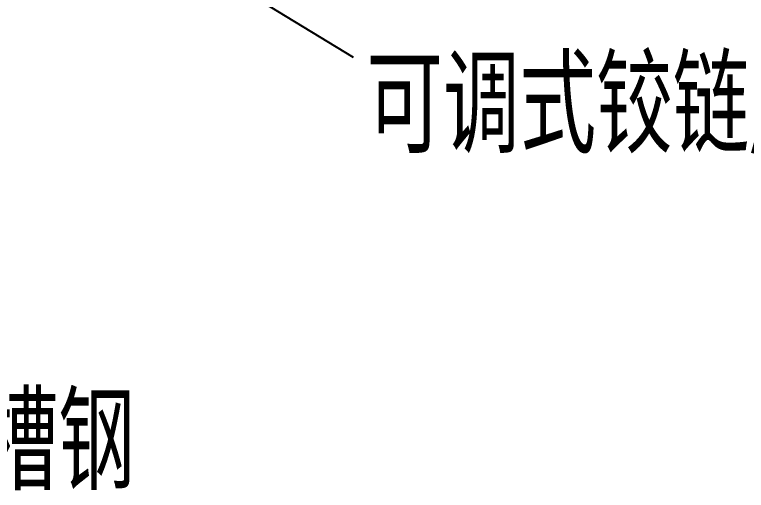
# Model space of a CAD drawing. Extents: x 1382187 to 1725648, y 860327 to 1571294.
# Drawn here: x 1536550 to 1539608, y 1213443 to 1215432 of the extents above; entities that cross this region are included whole.
import ezdxf

# ---------------------------------------------------------------- set-up
doc = ezdxf.new("R2010")
doc.units = 0
doc.header["$LTSCALE"] = 1000
doc.header["$MEASUREMENT"] = 0
doc.layers.add('W_DIM', color=4, linetype='Continuous')
doc.styles.get("Standard").update_dxf_attribs({"font": 'gbenor.shx', "bigfont": 'gbcbig.shx'})
doc.styles.add('wwp100', font='txt.shx', dxfattribs={"width": 0.7, "height": 400, "bigfont": 'hztxt.shx'})
doc.dimstyles.get("Standard").update_dxf_attribs({"dimtxt": 0.18, "dimasz": 0.18, "dimexe": 0.18, "dimexo": 0.0625, "dimgap": 0.09, "dimtad": 0, "dimtih": 1, "dimtoh": 1, "dimdec": 4, "dimzin": 0, "dimdsep": 46, "dimtxsty": 'Standard', "dimcen": 0.09, "dimadec": 0, "dimazin": 0, "dimtfac": 1, "dimtdec": 4, "dimtofl": 0, "dimtmove": 0, "dimatfit": 3, "dimfxl": 0, "dimtolj": 1, "dimtzin": 0, "dimarcsym": 0})

msp = doc.modelspace()

# ---------------------------------------------------------------- texts
at = {"layer": 'W_DIM', "color": 7, "style": 'wwp100', "width": 0.8}
for s, p in [('可调式铰链A', (1538020, 1214852.2)), ('C型槽钢', (1535804.6, 1213444.4))]:
    msp.add_text(s, height=400, dxfattribs=at).set_placement(p)

# ---------------------------------------------------------------- leaders
msp.add_leader([(1537188.6, 1215727.3), (1537965.3, 1215253.7)], dimstyle='Standard', override={"dimgap": 20, "dimtad": 0})

doc.saveas('drawing.dxf')
